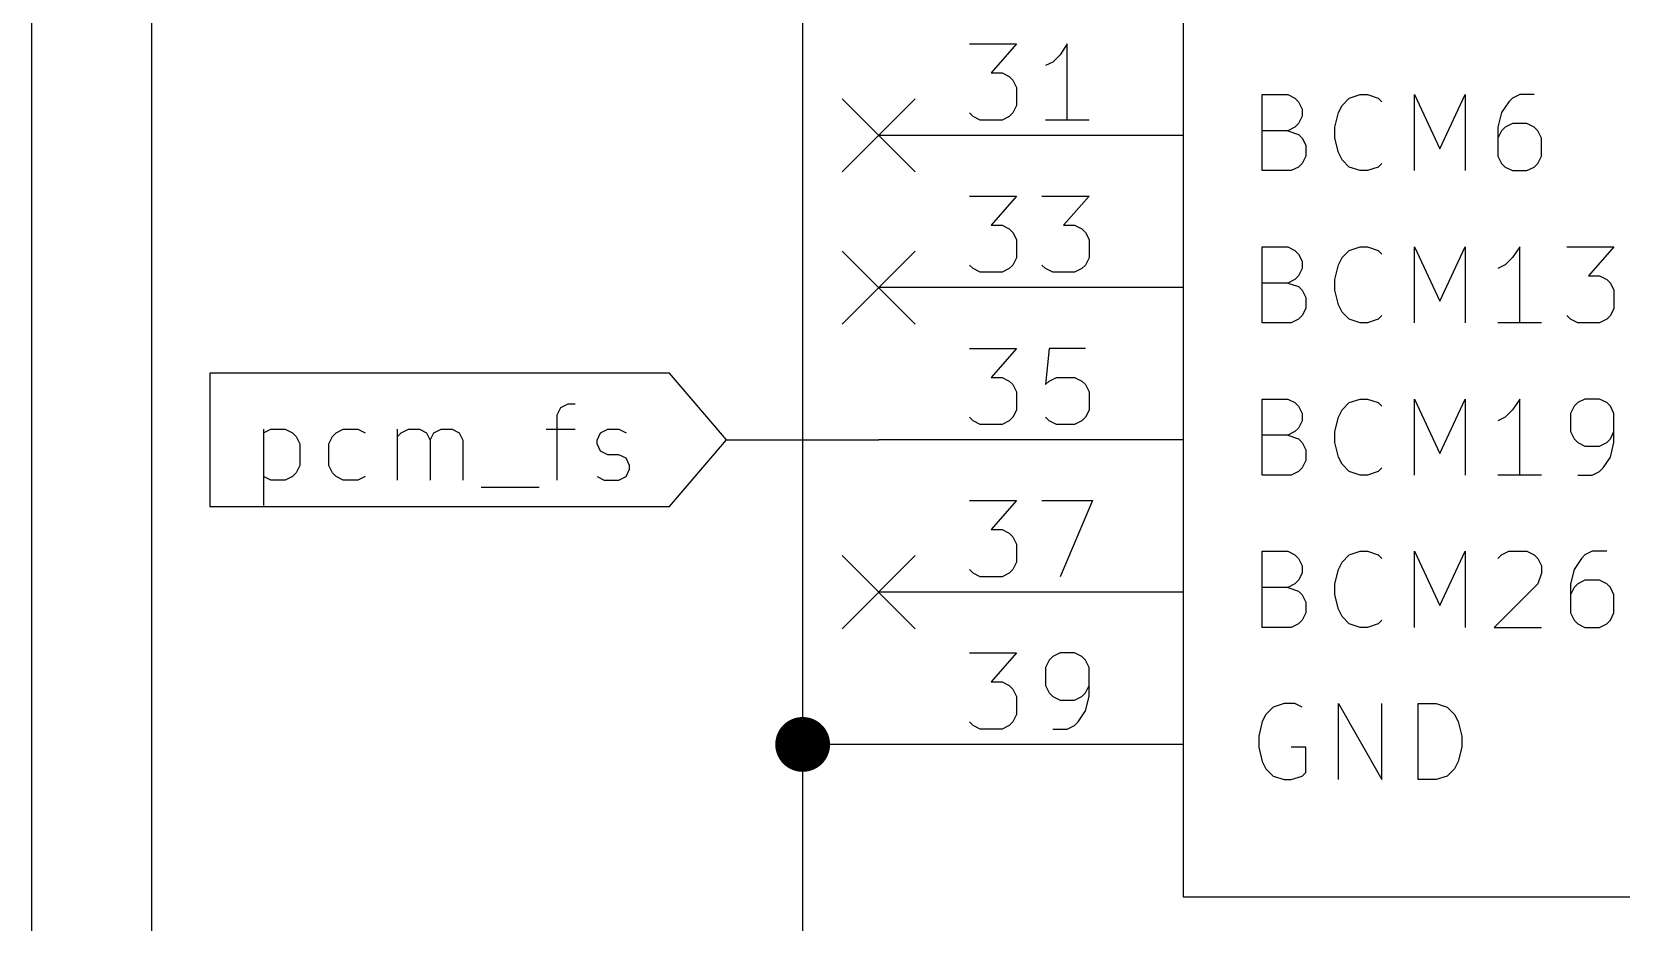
# Model space of a CAD drawing. Header units: millimetres. Extents: x 10 to 287, y -200 to -10.
# Drawn here: x 10 to 36.52, y -77.9 to -63.04 of the extents above; entities that cross this region are included whole.
import ezdxf

# ---------------------------------------------------------------- set-up
doc = ezdxf.new("R2010")
doc.units = ezdxf.units.MM
for name, color, linetype in [('BLUE', 174, 'CONTINUOUS'), ('GREENSIXTYFIVE', 129, 'CONTINUOUS'), ('LIGHTGREEN', 92, 'CONTINUOUS'), ('LIGHTRED', 12, 'CONTINUOUS'), ('RED', 14, 'CONTINUOUS')]:
    doc.layers.add(name, color=color, linetype=linetype)

msp = doc.modelspace()

# ---------------------------------------------------------------- linework, layer by layer
at = {"layer": 'BLUE', "linetype": 'CONTINUOUS'}
for p, q in [((23.5204, -64.1604), (24.7396, -65.3796)), ((24.7396, -64.1604), (23.5204, -65.3796)), ((23.5204, -66.7004), (24.7396, -67.9196)), ((24.7396, -66.7004), (23.5204, -67.9196)), ((23.5204, -71.7804), (24.7396, -72.9996)), ((24.7396, -71.7804), (23.5204, -72.9996))]:
    msp.add_line(p, q, dxfattribs=at)
at = {"layer": 'GREENSIXTYFIVE', "linetype": 'CONTINUOUS'}
for p, q in [((30.5283, -65.3575), (30.5283, -64.0875)), ((30.5283, -64.0875), (30.9517, -64.0875)), ((30.5283, -65.3575), (30.5283, -64.0875)), ((30.5283, -64.0875), (30.9517, -64.0875)), ((30.9517, -64.0875), (31.0726, -64.148)), ((30.9517, -64.0875), (31.0726, -64.148)), ((31.0726, -64.148), (31.1331, -64.2085)), ((31.0726, -64.148), (31.1331, -64.2085)), ((31.8588, -64.269), (31.9798, -64.148)), ((31.8588, -64.269), (31.9798, -64.148)), ((31.9798, -64.148), (32.1612, -64.0875)), ((31.9798, -64.148), (32.1612, -64.0875)), ((32.1612, -64.0875), (32.2821, -64.0875)), ((32.1612, -64.0875), (32.2821, -64.0875)), ((32.2821, -64.0875), (32.4636, -64.148)), ((32.2821, -64.0875), (32.4636, -64.148)), ((32.4636, -64.148), (32.524, -64.2085)), ((32.4636, -64.148), (32.524, -64.2085)), ((33.0683, -65.3575), (33.0683, -64.0875)), ((33.0683, -64.0875), (33.4917, -64.9947)), ((33.0683, -65.3575), (33.0683, -64.0875)), ((33.0683, -64.0875), (33.4917, -64.9947)), ((33.4917, -64.9947), (33.915, -64.0875)), ((33.4917, -64.9947), (33.915, -64.0875)), ((33.915, -64.0875), (33.915, -65.3575)), ((33.915, -64.0875), (33.915, -65.3575)), ((34.7012, -64.148), (34.6407, -64.2085)), ((34.7012, -64.148), (34.6407, -64.2085)), ((34.8221, -64.0875), (34.7012, -64.148)), ((34.8221, -64.0875), (34.7012, -64.148)), ((35.064, -64.0875), (34.8221, -64.0875)), ((35.064, -64.0875), (34.8221, -64.0875)), ((31.1331, -64.2085), (31.1936, -64.3294)), ((31.1331, -64.2085), (31.1936, -64.3294)), ((31.1936, -64.3294), (31.1936, -64.4504)), ((31.1936, -64.3294), (31.1936, -64.4504)), ((31.7379, -64.6318), (31.7983, -64.3899)), ((31.7379, -64.6318), (31.7983, -64.3899)), ((31.7983, -64.3899), (31.8588, -64.269)), ((31.7983, -64.3899), (31.8588, -64.269)), ((34.5197, -64.3899), (34.4593, -64.6318)), ((34.5197, -64.3899), (34.4593, -64.6318)), ((34.6407, -64.2085), (34.5197, -64.3899)), ((34.6407, -64.2085), (34.5197, -64.3899)), ((30.9517, -64.6923), (30.5283, -64.6923)), ((30.9517, -64.6923), (30.5283, -64.6923)), ((31.0726, -64.6318), (30.9517, -64.6923)), ((31.0726, -64.6318), (30.9517, -64.6923)), ((30.9517, -64.6923), (31.1331, -64.7528)), ((30.9517, -64.6923), (31.1331, -64.7528)), ((31.1331, -64.5713), (31.0726, -64.6318)), ((31.1331, -64.5713), (31.0726, -64.6318)), ((31.1936, -64.4504), (31.1331, -64.5713)), ((31.1936, -64.4504), (31.1331, -64.5713)), ((31.7379, -64.8132), (31.7379, -64.6318)), ((31.7379, -64.8132), (31.7379, -64.6318)), ((34.4593, -64.6318), (34.4593, -65.1156)), ((34.4593, -64.6318), (34.4593, -65.1156)), ((34.5197, -64.6923), (34.4593, -64.8132)), ((34.5197, -64.6923), (34.4593, -64.8132)), ((34.5802, -64.6318), (34.5197, -64.6923)), ((34.5802, -64.6318), (34.5197, -64.6923)), ((34.7012, -64.5713), (34.5802, -64.6318)), ((34.7012, -64.5713), (34.5802, -64.6318)), ((34.9431, -64.5713), (34.7012, -64.5713)), ((34.9431, -64.5713), (34.7012, -64.5713)), ((35.064, -64.6318), (34.9431, -64.5713)), ((35.064, -64.6318), (34.9431, -64.5713)), ((35.1245, -64.6923), (35.064, -64.6318)), ((35.1245, -64.6923), (35.064, -64.6318)), ((35.185, -64.8132), (35.1245, -64.6923)), ((35.185, -64.8132), (35.1245, -64.6923)), ((31.1331, -64.7528), (31.1936, -64.8132)), ((31.1331, -64.7528), (31.1936, -64.8132)), ((31.1936, -64.8132), (31.254, -64.9342)), ((31.1936, -64.8132), (31.254, -64.9342)), ((31.254, -64.9342), (31.254, -65.1156)), ((31.254, -64.9342), (31.254, -65.1156)), ((31.7983, -65.0551), (31.7379, -64.8132)), ((31.7983, -65.0551), (31.7379, -64.8132)), ((35.185, -65.1156), (35.185, -64.8132)), ((35.185, -65.1156), (35.185, -64.8132)), ((31.254, -65.1156), (31.1936, -65.2366)), ((31.254, -65.1156), (31.1936, -65.2366)), ((31.8588, -65.1761), (31.7983, -65.0551)), ((31.8588, -65.1761), (31.7983, -65.0551)), ((31.9798, -65.2971), (31.8588, -65.1761)), ((31.9798, -65.2971), (31.8588, -65.1761)), ((34.4593, -65.1156), (34.5197, -65.2366)), ((34.4593, -65.1156), (34.5197, -65.2366)), ((35.1245, -65.2366), (35.185, -65.1156)), ((35.1245, -65.2366), (35.185, -65.1156)), ((31.0121, -65.3575), (30.5283, -65.3575)), ((31.0121, -65.3575), (30.5283, -65.3575)), ((31.1331, -65.2971), (31.0121, -65.3575)), ((31.1331, -65.2971), (31.0121, -65.3575)), ((31.1936, -65.2366), (31.1331, -65.2971)), ((31.1936, -65.2366), (31.1331, -65.2971)), ((32.1612, -65.3575), (31.9798, -65.2971)), ((32.1612, -65.3575), (31.9798, -65.2971)), ((32.2821, -65.3575), (32.1612, -65.3575)), ((32.2821, -65.3575), (32.1612, -65.3575)), ((32.4636, -65.2971), (32.2821, -65.3575)), ((32.4636, -65.2971), (32.2821, -65.3575)), ((32.524, -65.2366), (32.4636, -65.2971)), ((32.524, -65.2366), (32.4636, -65.2971)), ((34.5197, -65.2366), (34.5802, -65.2971)), ((34.5197, -65.2366), (34.5802, -65.2971)), ((34.5802, -65.2971), (34.7012, -65.3575)), ((34.5802, -65.2971), (34.7012, -65.3575)), ((34.7012, -65.3575), (34.9431, -65.3575)), ((34.7012, -65.3575), (34.9431, -65.3575)), ((34.9431, -65.3575), (35.064, -65.2971)), ((34.9431, -65.3575), (35.064, -65.2971)), ((35.064, -65.2971), (35.1245, -65.2366)), ((35.064, -65.2971), (35.1245, -65.2366)), ((30.5283, -67.8975), (30.5283, -66.6275)), ((30.5283, -66.6275), (30.9517, -66.6275)), ((30.5283, -67.8975), (30.5283, -66.6275)), ((30.5283, -66.6275), (30.9517, -66.6275)), ((30.9517, -66.6275), (31.0726, -66.688)), ((30.9517, -66.6275), (31.0726, -66.688)), ((31.0726, -66.688), (31.1331, -66.7485)), ((31.0726, -66.688), (31.1331, -66.7485)), ((31.1331, -66.7485), (31.1936, -66.8694)), ((31.1331, -66.7485), (31.1936, -66.8694)), ((31.7983, -66.9299), (31.8588, -66.809)), ((31.7983, -66.9299), (31.8588, -66.809)), ((31.8588, -66.809), (31.9798, -66.688)), ((31.8588, -66.809), (31.9798, -66.688)), ((31.9798, -66.688), (32.1612, -66.6275)), ((31.9798, -66.688), (32.1612, -66.6275)), ((32.1612, -66.6275), (32.2821, -66.6275)), ((32.1612, -66.6275), (32.2821, -66.6275)), ((32.2821, -66.6275), (32.4636, -66.688)), ((32.2821, -66.6275), (32.4636, -66.688)), ((32.4636, -66.688), (32.524, -66.7485)), ((32.4636, -66.688), (32.524, -66.7485)), ((33.0683, -67.8975), (33.0683, -66.6275)), ((33.0683, -66.6275), (33.4917, -67.5347)), ((33.0683, -67.8975), (33.0683, -66.6275)), ((33.0683, -66.6275), (33.4917, -67.5347)), ((33.4917, -67.5347), (33.915, -66.6275)), ((33.4917, -67.5347), (33.915, -66.6275)), ((33.915, -66.6275), (33.915, -67.8975)), ((33.915, -66.6275), (33.915, -67.8975)), ((34.7012, -66.809), (34.5802, -66.9299)), ((34.7012, -66.809), (34.5802, -66.9299)), ((34.8221, -66.6275), (34.7012, -66.809)), ((34.8221, -66.6275), (34.7012, -66.809)), ((34.8221, -67.8975), (34.8221, -66.6275)), ((34.8221, -67.8975), (34.8221, -66.6275)), ((35.6083, -66.6275), (36.3945, -66.6275)), ((35.6083, -66.6275), (36.3945, -66.6275)), ((36.3945, -66.6275), (35.9711, -67.1113)), ((36.3945, -66.6275), (35.9711, -67.1113)), ((31.1936, -66.9904), (31.1331, -67.1113)), ((31.1936, -66.9904), (31.1331, -67.1113)), ((31.1936, -66.8694), (31.1936, -66.9904)), ((31.1936, -66.8694), (31.1936, -66.9904)), ((31.7379, -67.1718), (31.7983, -66.9299)), ((31.7379, -67.1718), (31.7983, -66.9299)), ((34.5802, -66.9299), (34.4593, -66.9904)), ((34.5802, -66.9299), (34.4593, -66.9904)), ((30.9517, -67.2323), (30.5283, -67.2323)), ((30.9517, -67.2323), (30.5283, -67.2323)), ((31.0726, -67.1718), (30.9517, -67.2323)), ((31.0726, -67.1718), (30.9517, -67.2323)), ((30.9517, -67.2323), (31.1331, -67.2928)), ((30.9517, -67.2323), (31.1331, -67.2928)), ((31.1331, -67.1113), (31.0726, -67.1718)), ((31.1331, -67.1113), (31.0726, -67.1718)), ((31.1331, -67.2928), (31.1936, -67.3532)), ((31.1331, -67.2928), (31.1936, -67.3532)), ((31.7379, -67.3532), (31.7379, -67.1718)), ((31.7379, -67.3532), (31.7379, -67.1718)), ((35.9711, -67.1113), (36.1526, -67.1113)), ((35.9711, -67.1113), (36.1526, -67.1113)), ((36.1526, -67.1113), (36.2735, -67.1718)), ((36.1526, -67.1113), (36.2735, -67.1718)), ((36.2735, -67.1718), (36.334, -67.2323)), ((36.2735, -67.1718), (36.334, -67.2323)), ((36.334, -67.2323), (36.3945, -67.3532)), ((36.334, -67.2323), (36.3945, -67.3532)), ((31.1936, -67.3532), (31.254, -67.4742)), ((31.1936, -67.3532), (31.254, -67.4742)), ((31.254, -67.4742), (31.254, -67.6556)), ((31.254, -67.4742), (31.254, -67.6556)), ((31.7983, -67.5951), (31.7379, -67.3532)), ((31.7983, -67.5951), (31.7379, -67.3532)), ((31.8588, -67.7161), (31.7983, -67.5951)), ((31.8588, -67.7161), (31.7983, -67.5951)), ((36.3945, -67.3532), (36.3945, -67.6556)), ((36.3945, -67.3532), (36.3945, -67.6556)), ((31.1331, -67.8371), (31.0121, -67.8975)), ((31.1331, -67.8371), (31.0121, -67.8975)), ((31.1936, -67.7766), (31.1331, -67.8371)), ((31.1936, -67.7766), (31.1331, -67.8371)), ((31.254, -67.6556), (31.1936, -67.7766)), ((31.254, -67.6556), (31.1936, -67.7766)), ((31.9798, -67.8371), (31.8588, -67.7161)), ((31.9798, -67.8371), (31.8588, -67.7161)), ((32.1612, -67.8975), (31.9798, -67.8371)), ((32.1612, -67.8975), (31.9798, -67.8371)), ((32.4636, -67.8371), (32.2821, -67.8975)), ((32.4636, -67.8371), (32.2821, -67.8975)), ((32.524, -67.7766), (32.4636, -67.8371)), ((32.524, -67.7766), (32.4636, -67.8371)), ((35.6688, -67.8371), (35.6083, -67.7766)), ((35.6688, -67.8371), (35.6083, -67.7766)), ((35.7897, -67.8975), (35.6688, -67.8371)), ((35.7897, -67.8975), (35.6688, -67.8371)), ((36.2735, -67.8371), (36.1526, -67.8975)), ((36.2735, -67.8371), (36.1526, -67.8975)), ((36.334, -67.7766), (36.2735, -67.8371)), ((36.334, -67.7766), (36.2735, -67.8371)), ((36.3945, -67.6556), (36.334, -67.7766)), ((36.3945, -67.6556), (36.334, -67.7766)), ((31.0121, -67.8975), (30.5283, -67.8975)), ((31.0121, -67.8975), (30.5283, -67.8975)), ((32.2821, -67.8975), (32.1612, -67.8975)), ((32.2821, -67.8975), (32.1612, -67.8975)), ((35.185, -67.8975), (34.4593, -67.8975)), ((35.185, -67.8975), (34.4593, -67.8975)), ((36.1526, -67.8975), (35.7897, -67.8975)), ((36.1526, -67.8975), (35.7897, -67.8975)), ((30.5283, -70.4375), (30.5283, -69.1675)), ((30.5283, -69.1675), (30.9517, -69.1675)), ((30.5283, -70.4375), (30.5283, -69.1675)), ((30.5283, -69.1675), (30.9517, -69.1675)), ((30.9517, -69.1675), (31.0726, -69.228)), ((30.9517, -69.1675), (31.0726, -69.228)), ((31.9798, -69.228), (32.1612, -69.1675)), ((31.9798, -69.228), (32.1612, -69.1675)), ((32.1612, -69.1675), (32.2821, -69.1675)), ((32.1612, -69.1675), (32.2821, -69.1675)), ((32.2821, -69.1675), (32.4636, -69.228)), ((32.2821, -69.1675), (32.4636, -69.228)), ((33.0683, -70.4375), (33.0683, -69.1675)), ((33.0683, -69.1675), (33.4917, -70.0747)), ((33.0683, -70.4375), (33.0683, -69.1675)), ((33.0683, -69.1675), (33.4917, -70.0747)), ((33.4917, -70.0747), (33.915, -69.1675)), ((33.4917, -70.0747), (33.915, -69.1675)), ((33.915, -69.1675), (33.915, -70.4375)), ((33.915, -69.1675), (33.915, -70.4375)), ((34.8221, -69.1675), (34.7012, -69.349)), ((34.8221, -69.1675), (34.7012, -69.349)), ((34.8221, -70.4375), (34.8221, -69.1675)), ((34.8221, -70.4375), (34.8221, -69.1675)), ((35.9107, -69.1675), (35.7897, -69.228)), ((35.9107, -69.1675), (35.7897, -69.228)), ((36.1526, -69.1675), (35.9107, -69.1675)), ((36.1526, -69.1675), (35.9107, -69.1675)), ((36.2735, -69.228), (36.1526, -69.1675)), ((36.2735, -69.228), (36.1526, -69.1675)), ((31.0726, -69.228), (31.1331, -69.2885)), ((31.0726, -69.228), (31.1331, -69.2885)), ((31.1331, -69.2885), (31.1936, -69.4094)), ((31.1331, -69.2885), (31.1936, -69.4094)), ((31.1936, -69.4094), (31.1936, -69.5304)), ((31.1936, -69.4094), (31.1936, -69.5304)), ((31.7379, -69.7118), (31.7983, -69.4699)), ((31.7379, -69.7118), (31.7983, -69.4699)), ((31.7983, -69.4699), (31.8588, -69.349)), ((31.7983, -69.4699), (31.8588, -69.349)), ((31.8588, -69.349), (31.9798, -69.228)), ((31.8588, -69.349), (31.9798, -69.228)), ((32.4636, -69.228), (32.524, -69.2885)), ((32.4636, -69.228), (32.524, -69.2885)), ((34.5802, -69.4699), (34.4593, -69.5304)), ((34.5802, -69.4699), (34.4593, -69.5304)), ((34.7012, -69.349), (34.5802, -69.4699)), ((34.7012, -69.349), (34.5802, -69.4699)), ((35.7292, -69.2885), (35.6688, -69.4094)), ((35.7292, -69.2885), (35.6688, -69.4094)), ((35.6688, -69.4094), (35.6688, -69.7118)), ((35.6688, -69.4094), (35.6688, -69.7118)), ((35.7897, -69.228), (35.7292, -69.2885)), ((35.7897, -69.228), (35.7292, -69.2885)), ((36.334, -69.2885), (36.2735, -69.228)), ((36.334, -69.2885), (36.2735, -69.228)), ((36.3945, -69.4094), (36.334, -69.2885)), ((36.3945, -69.4094), (36.334, -69.2885)), ((36.3945, -69.8932), (36.3945, -69.4094)), ((36.3945, -69.8932), (36.3945, -69.4094)), ((31.0726, -69.7118), (30.9517, -69.7723)), ((31.0726, -69.7118), (30.9517, -69.7723)), ((31.1331, -69.6513), (31.0726, -69.7118)), ((31.1331, -69.6513), (31.0726, -69.7118)), ((31.1936, -69.5304), (31.1331, -69.6513)), ((31.1936, -69.5304), (31.1331, -69.6513)), ((31.7379, -69.8932), (31.7379, -69.7118)), ((31.7379, -69.8932), (31.7379, -69.7118)), ((35.6688, -69.7118), (35.7292, -69.8328)), ((35.6688, -69.7118), (35.7292, -69.8328)), ((36.334, -69.8328), (36.3945, -69.7118)), ((36.334, -69.8328), (36.3945, -69.7118)), ((30.9517, -69.7723), (30.5283, -69.7723)), ((30.9517, -69.7723), (30.5283, -69.7723)), ((30.9517, -69.7723), (31.1331, -69.8328)), ((30.9517, -69.7723), (31.1331, -69.8328)), ((31.1331, -69.8328), (31.1936, -69.8932)), ((31.1331, -69.8328), (31.1936, -69.8932)), ((31.1936, -69.8932), (31.254, -70.0142)), ((31.1936, -69.8932), (31.254, -70.0142)), ((31.7983, -70.1351), (31.7379, -69.8932)), ((31.7983, -70.1351), (31.7379, -69.8932)), ((35.7292, -69.8328), (35.7897, -69.8932)), ((35.7292, -69.8328), (35.7897, -69.8932)), ((35.7897, -69.8932), (35.9107, -69.9537)), ((35.7897, -69.8932), (35.9107, -69.9537)), ((35.9107, -69.9537), (36.1526, -69.9537)), ((35.9107, -69.9537), (36.1526, -69.9537)), ((36.1526, -69.9537), (36.2735, -69.8932)), ((36.1526, -69.9537), (36.2735, -69.8932)), ((36.2735, -69.8932), (36.334, -69.8328)), ((36.2735, -69.8932), (36.334, -69.8328)), ((36.334, -70.1351), (36.3945, -69.8932)), ((36.334, -70.1351), (36.3945, -69.8932)), ((31.254, -70.1956), (31.1936, -70.3166)), ((31.254, -70.1956), (31.1936, -70.3166)), ((31.254, -70.0142), (31.254, -70.1956)), ((31.254, -70.0142), (31.254, -70.1956)), ((31.8588, -70.2561), (31.7983, -70.1351)), ((31.8588, -70.2561), (31.7983, -70.1351)), ((31.9798, -70.3771), (31.8588, -70.2561)), ((31.9798, -70.3771), (31.8588, -70.2561)), ((36.213, -70.3166), (36.334, -70.1351)), ((36.213, -70.3166), (36.334, -70.1351)), ((31.0121, -70.4375), (30.5283, -70.4375)), ((31.0121, -70.4375), (30.5283, -70.4375)), ((31.1331, -70.3771), (31.0121, -70.4375)), ((31.1331, -70.3771), (31.0121, -70.4375)), ((31.1936, -70.3166), (31.1331, -70.3771)), ((31.1936, -70.3166), (31.1331, -70.3771)), ((32.1612, -70.4375), (31.9798, -70.3771)), ((32.1612, -70.4375), (31.9798, -70.3771)), ((32.2821, -70.4375), (32.1612, -70.4375)), ((32.2821, -70.4375), (32.1612, -70.4375)), ((32.4636, -70.3771), (32.2821, -70.4375)), ((32.4636, -70.3771), (32.2821, -70.4375)), ((32.524, -70.3166), (32.4636, -70.3771)), ((32.524, -70.3166), (32.4636, -70.3771)), ((35.185, -70.4375), (34.4593, -70.4375)), ((35.185, -70.4375), (34.4593, -70.4375)), ((35.7897, -70.4375), (36.0316, -70.4375)), ((35.7897, -70.4375), (36.0316, -70.4375)), ((36.0316, -70.4375), (36.1526, -70.3771)), ((36.0316, -70.4375), (36.1526, -70.3771)), ((36.1526, -70.3771), (36.213, -70.3166)), ((36.1526, -70.3771), (36.213, -70.3166)), ((30.5283, -72.9775), (30.5283, -71.7075)), ((30.5283, -71.7075), (30.9517, -71.7075)), ((30.5283, -72.9775), (30.5283, -71.7075)), ((30.5283, -71.7075), (30.9517, -71.7075)), ((30.9517, -71.7075), (31.0726, -71.768)), ((30.9517, -71.7075), (31.0726, -71.768)), ((31.0726, -71.768), (31.1331, -71.8285)), ((31.0726, -71.768), (31.1331, -71.8285)), ((31.1331, -71.8285), (31.1936, -71.9494)), ((31.1331, -71.8285), (31.1936, -71.9494)), ((31.8588, -71.889), (31.9798, -71.768)), ((31.8588, -71.889), (31.9798, -71.768)), ((31.9798, -71.768), (32.1612, -71.7075)), ((31.9798, -71.768), (32.1612, -71.7075)), ((32.1612, -71.7075), (32.2821, -71.7075)), ((32.1612, -71.7075), (32.2821, -71.7075)), ((32.2821, -71.7075), (32.4636, -71.768)), ((32.2821, -71.7075), (32.4636, -71.768)), ((32.4636, -71.768), (32.524, -71.8285)), ((32.4636, -71.768), (32.524, -71.8285)), ((33.0683, -72.9775), (33.0683, -71.7075)), ((33.0683, -71.7075), (33.4917, -72.6147)), ((33.0683, -72.9775), (33.0683, -71.7075)), ((33.0683, -71.7075), (33.4917, -72.6147)), ((33.4917, -72.6147), (33.915, -71.7075)), ((33.4917, -72.6147), (33.915, -71.7075)), ((33.915, -71.7075), (33.915, -72.9775)), ((33.915, -71.7075), (33.915, -72.9775)), ((34.4593, -71.8285), (34.5197, -71.768)), ((34.4593, -71.8285), (34.5197, -71.768)), ((34.5197, -71.768), (34.6407, -71.7075)), ((34.5197, -71.768), (34.6407, -71.7075)), ((34.6407, -71.7075), (34.9431, -71.7075)), ((34.6407, -71.7075), (34.9431, -71.7075)), ((34.9431, -71.7075), (35.064, -71.768)), ((34.9431, -71.7075), (35.064, -71.768)), ((35.064, -71.768), (35.1245, -71.8285)), ((35.064, -71.768), (35.1245, -71.8285)), ((35.1245, -71.8285), (35.185, -71.9494)), ((35.1245, -71.8285), (35.185, -71.9494)), ((35.8502, -71.8285), (35.7292, -72.0099)), ((35.8502, -71.8285), (35.7292, -72.0099)), ((35.9107, -71.768), (35.8502, -71.8285)), ((35.9107, -71.768), (35.8502, -71.8285)), ((36.0316, -71.7075), (35.9107, -71.768)), ((36.0316, -71.7075), (35.9107, -71.768)), ((36.2735, -71.7075), (36.0316, -71.7075)), ((36.2735, -71.7075), (36.0316, -71.7075)), ((31.1936, -72.0704), (31.1331, -72.1913)), ((31.1936, -72.0704), (31.1331, -72.1913)), ((31.1936, -71.9494), (31.1936, -72.0704)), ((31.1936, -71.9494), (31.1936, -72.0704)), ((31.7379, -72.2518), (31.7983, -72.0099)), ((31.7379, -72.2518), (31.7983, -72.0099)), ((31.7983, -72.0099), (31.8588, -71.889)), ((31.7983, -72.0099), (31.8588, -71.889)), ((35.185, -72.0704), (35.1245, -72.2518)), ((35.185, -72.0704), (35.1245, -72.2518)), ((35.185, -71.9494), (35.185, -72.0704)), ((35.185, -71.9494), (35.185, -72.0704)), ((35.7292, -72.0099), (35.6688, -72.2518)), ((35.7292, -72.0099), (35.6688, -72.2518)), ((30.9517, -72.3123), (30.5283, -72.3123)), ((30.9517, -72.3123), (30.5283, -72.3123)), ((31.0726, -72.2518), (30.9517, -72.3123)), ((31.0726, -72.2518), (30.9517, -72.3123)), ((30.9517, -72.3123), (31.1331, -72.3728)), ((30.9517, -72.3123), (31.1331, -72.3728)), ((31.1331, -72.1913), (31.0726, -72.2518)), ((31.1331, -72.1913), (31.0726, -72.2518)), ((31.1331, -72.3728), (31.1936, -72.4332)), ((31.1331, -72.3728), (31.1936, -72.4332)), ((31.7379, -72.4332), (31.7379, -72.2518)), ((31.7379, -72.4332), (31.7379, -72.2518)), ((35.1245, -72.2518), (34.3988, -72.9775)), ((35.1245, -72.2518), (34.3988, -72.9775)), ((35.6688, -72.2518), (35.6688, -72.7356)), ((35.6688, -72.2518), (35.6688, -72.7356)), ((35.7292, -72.3123), (35.6688, -72.4332)), ((35.7292, -72.3123), (35.6688, -72.4332)), ((35.7897, -72.2518), (35.7292, -72.3123)), ((35.7897, -72.2518), (35.7292, -72.3123)), ((35.9107, -72.1913), (35.7897, -72.2518)), ((35.9107, -72.1913), (35.7897, -72.2518)), ((36.1526, -72.1913), (35.9107, -72.1913)), ((36.1526, -72.1913), (35.9107, -72.1913)), ((36.2735, -72.2518), (36.1526, -72.1913)), ((36.2735, -72.2518), (36.1526, -72.1913)), ((36.334, -72.3123), (36.2735, -72.2518)), ((36.334, -72.3123), (36.2735, -72.2518)), ((36.3945, -72.4332), (36.334, -72.3123)), ((36.3945, -72.4332), (36.334, -72.3123)), ((31.1936, -72.4332), (31.254, -72.5542)), ((31.1936, -72.4332), (31.254, -72.5542)), ((31.254, -72.5542), (31.254, -72.7356)), ((31.254, -72.5542), (31.254, -72.7356)), ((31.7983, -72.6751), (31.7379, -72.4332)), ((31.7983, -72.6751), (31.7379, -72.4332)), ((36.3945, -72.7356), (36.3945, -72.4332)), ((36.3945, -72.7356), (36.3945, -72.4332)), ((31.1331, -72.9171), (31.0121, -72.9775)), ((31.1331, -72.9171), (31.0121, -72.9775)), ((31.1936, -72.8566), (31.1331, -72.9171)), ((31.1936, -72.8566), (31.1331, -72.9171)), ((31.254, -72.7356), (31.1936, -72.8566)), ((31.254, -72.7356), (31.1936, -72.8566)), ((31.8588, -72.7961), (31.7983, -72.6751)), ((31.8588, -72.7961), (31.7983, -72.6751)), ((31.9798, -72.9171), (31.8588, -72.7961)), ((31.9798, -72.9171), (31.8588, -72.7961)), ((32.1612, -72.9775), (31.9798, -72.9171)), ((32.1612, -72.9775), (31.9798, -72.9171)), ((32.4636, -72.9171), (32.2821, -72.9775)), ((32.4636, -72.9171), (32.2821, -72.9775)), ((32.524, -72.8566), (32.4636, -72.9171)), ((32.524, -72.8566), (32.4636, -72.9171)), ((35.6688, -72.7356), (35.7292, -72.8566)), ((35.6688, -72.7356), (35.7292, -72.8566)), ((35.7292, -72.8566), (35.7897, -72.9171)), ((35.7292, -72.8566), (35.7897, -72.9171)), ((35.7897, -72.9171), (35.9107, -72.9775)), ((35.7897, -72.9171), (35.9107, -72.9775)), ((36.1526, -72.9775), (36.2735, -72.9171)), ((36.1526, -72.9775), (36.2735, -72.9171)), ((36.2735, -72.9171), (36.334, -72.8566)), ((36.2735, -72.9171), (36.334, -72.8566)), ((36.334, -72.8566), (36.3945, -72.7356)), ((36.334, -72.8566), (36.3945, -72.7356)), ((31.0121, -72.9775), (30.5283, -72.9775)), ((31.0121, -72.9775), (30.5283, -72.9775)), ((32.2821, -72.9775), (32.1612, -72.9775)), ((32.2821, -72.9775), (32.1612, -72.9775)), ((34.3988, -72.9775), (35.185, -72.9775)), ((34.3988, -72.9775), (35.185, -72.9775)), ((35.9107, -72.9775), (36.1526, -72.9775)), ((35.9107, -72.9775), (36.1526, -72.9775)), ((30.5888, -74.429), (30.5283, -74.5499)), ((30.5888, -74.429), (30.5283, -74.5499)), ((30.7098, -74.308), (30.5888, -74.429)), ((30.7098, -74.308), (30.5888, -74.429)), ((30.8912, -74.2475), (30.7098, -74.308)), ((30.8912, -74.2475), (30.7098, -74.308)), ((31.0726, -74.2475), (30.8912, -74.2475)), ((31.0726, -74.2475), (30.8912, -74.2475)), ((31.1936, -74.308), (31.0726, -74.2475)), ((31.1936, -74.308), (31.0726, -74.2475)), ((31.7983, -75.5175), (31.7983, -74.2475)), ((31.7983, -74.2475), (32.524, -75.5175)), ((31.7983, -75.5175), (31.7983, -74.2475)), ((31.7983, -74.2475), (32.524, -75.5175)), ((32.524, -75.5175), (32.524, -74.2475)), ((32.524, -75.5175), (32.524, -74.2475)), ((33.1288, -75.5175), (33.1288, -74.2475)), ((33.1288, -74.2475), (33.4312, -74.2475)), ((33.1288, -75.5175), (33.1288, -74.2475)), ((33.1288, -74.2475), (33.4312, -74.2475)), ((33.4312, -74.2475), (33.6126, -74.308)), ((33.4312, -74.2475), (33.6126, -74.308)), ((33.6126, -74.308), (33.7336, -74.429)), ((33.6126, -74.308), (33.7336, -74.429)), ((33.7336, -74.429), (33.7941, -74.5499)), ((33.7336, -74.429), (33.7941, -74.5499)), ((30.5283, -74.5499), (30.4679, -74.7918)), ((30.5283, -74.5499), (30.4679, -74.7918)), ((33.7941, -74.5499), (33.8545, -74.7918)), ((33.7941, -74.5499), (33.8545, -74.7918)), ((30.4679, -74.7918), (30.4679, -74.9732)), ((30.4679, -74.7918), (30.4679, -74.9732)), ((30.4679, -74.9732), (30.5283, -75.2151)), ((30.4679, -74.9732), (30.5283, -75.2151)), ((31.254, -74.9732), (31.0121, -74.9732)), ((31.254, -74.9732), (31.0121, -74.9732)), ((31.254, -75.3966), (31.254, -74.9732)), ((31.254, -75.3966), (31.254, -74.9732)), ((33.8545, -74.9732), (33.7941, -75.2151)), ((33.8545, -74.9732), (33.7941, -75.2151)), ((33.8545, -74.7918), (33.8545, -74.9732)), ((33.8545, -74.7918), (33.8545, -74.9732)), ((30.5283, -75.2151), (30.5888, -75.3361)), ((30.5283, -75.2151), (30.5888, -75.3361)), ((33.7941, -75.2151), (33.7336, -75.3361)), ((33.7941, -75.2151), (33.7336, -75.3361)), ((30.5888, -75.3361), (30.7098, -75.4571)), ((30.5888, -75.3361), (30.7098, -75.4571)), ((30.7098, -75.4571), (30.8912, -75.5175)), ((30.7098, -75.4571), (30.8912, -75.5175)), ((30.8912, -75.5175), (31.0121, -75.5175)), ((30.8912, -75.5175), (31.0121, -75.5175)), ((31.0121, -75.5175), (31.1936, -75.4571)), ((31.0121, -75.5175), (31.1936, -75.4571)), ((31.1936, -75.4571), (31.254, -75.3966)), ((31.1936, -75.4571), (31.254, -75.3966)), ((33.4312, -75.5175), (33.1288, -75.5175)), ((33.4312, -75.5175), (33.1288, -75.5175)), ((33.6126, -75.4571), (33.4312, -75.5175)), ((33.6126, -75.4571), (33.4312, -75.5175)), ((33.7336, -75.3361), (33.6126, -75.4571)), ((33.7336, -75.3361), (33.6126, -75.4571))]:
    msp.add_line(p, q, dxfattribs=at)
at = {"layer": 'LIGHTGREEN', "linetype": 'CONTINUOUS'}
for p, q in [((22.86, -57.15), (22.86, -74.93)), ((21.59, -69.85), (24.13, -69.85)), ((24.13, -74.93), (22.86, -74.93)), ((22.86, -74.93), (22.86, -81.28))]:
    msp.add_line(p, q, dxfattribs=at)
at = {"layer": 'LIGHTGREEN', "const_width": 0.4572}
msp.add_lwpolyline([(22.6314, -74.93, 1), (23.0886, -74.93, 1)], format="xyb", close=True, dxfattribs=at)
at = {"layer": 'LIGHTRED', "linetype": 'CONTINUOUS'}
for p, q in [((25.6419, -63.2429), (26.4281, -63.2429)), ((25.6419, -63.2429), (26.4281, -63.2429)), ((26.4281, -63.2429), (26.0047, -63.7267)), ((26.4281, -63.2429), (26.0047, -63.7267)), ((27.2747, -63.2429), (27.1538, -63.4244)), ((27.2747, -63.2429), (27.1538, -63.4244)), ((27.2747, -64.5129), (27.2747, -63.2429)), ((27.2747, -64.5129), (27.2747, -63.2429)), ((27.0328, -63.5453), (26.9119, -63.6058)), ((27.0328, -63.5453), (26.9119, -63.6058)), ((27.1538, -63.4244), (27.0328, -63.5453)), ((27.1538, -63.4244), (27.0328, -63.5453)), ((26.0047, -63.7267), (26.1862, -63.7267)), ((26.0047, -63.7267), (26.1862, -63.7267)), ((26.1862, -63.7267), (26.3071, -63.7872)), ((26.1862, -63.7267), (26.3071, -63.7872)), ((26.3071, -63.7872), (26.3676, -63.8477)), ((26.3071, -63.7872), (26.3676, -63.8477)), ((26.3676, -63.8477), (26.4281, -63.9686)), ((26.3676, -63.8477), (26.4281, -63.9686)), ((26.4281, -63.9686), (26.4281, -64.271)), ((26.4281, -63.9686), (26.4281, -64.271)), ((25.7024, -64.4525), (25.6419, -64.392)), ((25.7024, -64.4525), (25.6419, -64.392)), ((26.3676, -64.392), (26.3071, -64.4525)), ((26.3676, -64.392), (26.3071, -64.4525)), ((26.4281, -64.271), (26.3676, -64.392)), ((26.4281, -64.271), (26.3676, -64.392)), ((25.8233, -64.5129), (25.7024, -64.4525)), ((25.8233, -64.5129), (25.7024, -64.4525)), ((26.1862, -64.5129), (25.8233, -64.5129)), ((26.1862, -64.5129), (25.8233, -64.5129)), ((26.3071, -64.4525), (26.1862, -64.5129)), ((26.3071, -64.4525), (26.1862, -64.5129)), ((27.6376, -64.5129), (26.9119, -64.5129)), ((27.6376, -64.5129), (26.9119, -64.5129)), ((25.6419, -65.7829), (26.4281, -65.7829)), ((25.6419, -65.7829), (26.4281, -65.7829)), ((26.4281, -65.7829), (26.0047, -66.2667)), ((26.4281, -65.7829), (26.0047, -66.2667)), ((26.8514, -65.7829), (27.6376, -65.7829)), ((26.8514, -65.7829), (27.6376, -65.7829)), ((27.6376, -65.7829), (27.2142, -66.2667)), ((27.6376, -65.7829), (27.2142, -66.2667)), ((26.0047, -66.2667), (26.1862, -66.2667)), ((26.0047, -66.2667), (26.1862, -66.2667)), ((26.1862, -66.2667), (26.3071, -66.3272)), ((26.1862, -66.2667), (26.3071, -66.3272)), ((27.2142, -66.2667), (27.3957, -66.2667)), ((27.2142, -66.2667), (27.3957, -66.2667)), ((27.3957, -66.2667), (27.5166, -66.3272)), ((27.3957, -66.2667), (27.5166, -66.3272)), ((26.3071, -66.3272), (26.3676, -66.3877)), ((26.3071, -66.3272), (26.3676, -66.3877)), ((26.3676, -66.3877), (26.4281, -66.5086)), ((26.3676, -66.3877), (26.4281, -66.5086)), ((26.4281, -66.5086), (26.4281, -66.811)), ((26.4281, -66.5086), (26.4281, -66.811)), ((27.5166, -66.3272), (27.5771, -66.3877)), ((27.5166, -66.3272), (27.5771, -66.3877)), ((27.5771, -66.3877), (27.6376, -66.5086)), ((27.5771, -66.3877), (27.6376, -66.5086)), ((27.6376, -66.5086), (27.6376, -66.811)), ((27.6376, -66.5086), (27.6376, -66.811)), ((26.4281, -66.811), (26.3676, -66.932)), ((26.4281, -66.811), (26.3676, -66.932)), ((27.6376, -66.811), (27.5771, -66.932)), ((27.6376, -66.811), (27.5771, -66.932)), ((25.7024, -66.9925), (25.6419, -66.932)), ((25.7024, -66.9925), (25.6419, -66.932)), ((25.8233, -67.0529), (25.7024, -66.9925)), ((25.8233, -67.0529), (25.7024, -66.9925)), ((26.1862, -67.0529), (25.8233, -67.0529)), ((26.1862, -67.0529), (25.8233, -67.0529)), ((26.3071, -66.9925), (26.1862, -67.0529)), ((26.3071, -66.9925), (26.1862, -67.0529)), ((26.3676, -66.932), (26.3071, -66.9925)), ((26.3676, -66.932), (26.3071, -66.9925)), ((26.9119, -66.9925), (26.8514, -66.932)), ((26.9119, -66.9925), (26.8514, -66.932)), ((27.0328, -67.0529), (26.9119, -66.9925)), ((27.0328, -67.0529), (26.9119, -66.9925)), ((27.3957, -67.0529), (27.0328, -67.0529)), ((27.3957, -67.0529), (27.0328, -67.0529)), ((27.5166, -66.9925), (27.3957, -67.0529)), ((27.5166, -66.9925), (27.3957, -67.0529)), ((27.5771, -66.932), (27.5166, -66.9925)), ((27.5771, -66.932), (27.5166, -66.9925)), ((25.6419, -68.3229), (26.4281, -68.3229)), ((25.6419, -68.3229), (26.4281, -68.3229)), ((26.4281, -68.3229), (26.0047, -68.8067)), ((26.4281, -68.3229), (26.0047, -68.8067)), ((26.9723, -68.3229), (26.9119, -68.9277)), ((26.9723, -68.3229), (26.9119, -68.9277)), ((27.5771, -68.3229), (26.9723, -68.3229)), ((27.5771, -68.3229), (26.9723, -68.3229)), ((26.0047, -68.8067), (26.1862, -68.8067)), ((26.0047, -68.8067), (26.1862, -68.8067)), ((26.1862, -68.8067), (26.3071, -68.8672)), ((26.1862, -68.8067), (26.3071, -68.8672)), ((26.3071, -68.8672), (26.3676, -68.9277)), ((26.3071, -68.8672), (26.3676, -68.9277)), ((26.3676, -68.9277), (26.4281, -69.0486)), ((26.3676, -68.9277), (26.4281, -69.0486)), ((26.9119, -68.9277), (26.9723, -68.8672)), ((26.9119, -68.9277), (26.9723, -68.8672)), ((26.9723, -68.8672), (27.0933, -68.8067)), ((26.9723, -68.8672), (27.0933, -68.8067)), ((27.0933, -68.8067), (27.3957, -68.8067)), ((27.0933, -68.8067), (27.3957, -68.8067)), ((27.3957, -68.8067), (27.5166, -68.8672)), ((27.3957, -68.8067), (27.5166, -68.8672)), ((27.5166, -68.8672), (27.5771, -68.9277)), ((27.5166, -68.8672), (27.5771, -68.9277)), ((27.5771, -68.9277), (27.6376, -69.0486)), ((27.5771, -68.9277), (27.6376, -69.0486)), ((26.4281, -69.0486), (26.4281, -69.351)), ((26.4281, -69.0486), (26.4281, -69.351)), ((27.6376, -69.0486), (27.6376, -69.351)), ((27.6376, -69.0486), (27.6376, -69.351)), ((26.4281, -69.351), (26.3676, -69.472)), ((26.4281, -69.351), (26.3676, -69.472)), ((27.6376, -69.351), (27.5771, -69.472)), ((27.6376, -69.351), (27.5771, -69.472)), ((25.7024, -69.5325), (25.6419, -69.472)), ((25.7024, -69.5325), (25.6419, -69.472)), ((25.8233, -69.5929), (25.7024, -69.5325)), ((25.8233, -69.5929), (25.7024, -69.5325)), ((26.1862, -69.5929), (25.8233, -69.5929)), ((26.1862, -69.5929), (25.8233, -69.5929)), ((26.3071, -69.5325), (26.1862, -69.5929)), ((26.3071, -69.5325), (26.1862, -69.5929)), ((26.3676, -69.472), (26.3071, -69.5325)), ((26.3676, -69.472), (26.3071, -69.5325)), ((26.9723, -69.5325), (26.9119, -69.472)), ((26.9723, -69.5325), (26.9119, -69.472)), ((27.0933, -69.5929), (26.9723, -69.5325)), ((27.0933, -69.5929), (26.9723, -69.5325)), ((27.3957, -69.5929), (27.0933, -69.5929)), ((27.3957, -69.5929), (27.0933, -69.5929)), ((27.5166, -69.5325), (27.3957, -69.5929)), ((27.5166, -69.5325), (27.3957, -69.5929)), ((27.5771, -69.472), (27.5166, -69.5325)), ((27.5771, -69.472), (27.5166, -69.5325)), ((25.6419, -70.8629), (26.4281, -70.8629)), ((25.6419, -70.8629), (26.4281, -70.8629)), ((26.4281, -70.8629), (26.0047, -71.3467)), ((26.4281, -70.8629), (26.0047, -71.3467)), ((26.8514, -70.8629), (27.698, -70.8629)), ((26.8514, -70.8629), (27.698, -70.8629)), ((27.698, -70.8629), (27.1538, -72.1329)), ((27.698, -70.8629), (27.1538, -72.1329)), ((26.0047, -71.3467), (26.1862, -71.3467)), ((26.0047, -71.3467), (26.1862, -71.3467)), ((26.1862, -71.3467), (26.3071, -71.4072)), ((26.1862, -71.3467), (26.3071, -71.4072)), ((26.3071, -71.4072), (26.3676, -71.4677)), ((26.3071, -71.4072), (26.3676, -71.4677)), ((26.3676, -71.4677), (26.4281, -71.5886)), ((26.3676, -71.4677), (26.4281, -71.5886)), ((26.4281, -71.5886), (26.4281, -71.891)), ((26.4281, -71.5886), (26.4281, -71.891)), ((25.7024, -72.0725), (25.6419, -72.012)), ((25.7024, -72.0725), (25.6419, -72.012)), ((25.8233, -72.1329), (25.7024, -72.0725)), ((25.8233, -72.1329), (25.7024, -72.0725)), ((26.3071, -72.0725), (26.1862, -72.1329)), ((26.3071, -72.0725), (26.1862, -72.1329)), ((26.3676, -72.012), (26.3071, -72.0725)), ((26.3676, -72.012), (26.3071, -72.0725)), ((26.4281, -71.891), (26.3676, -72.012)), ((26.4281, -71.891), (26.3676, -72.012)), ((26.1862, -72.1329), (25.8233, -72.1329)), ((26.1862, -72.1329), (25.8233, -72.1329)), ((25.6419, -73.4029), (26.4281, -73.4029)), ((25.6419, -73.4029), (26.4281, -73.4029)), ((26.4281, -73.4029), (26.0047, -73.8867)), ((26.4281, -73.4029), (26.0047, -73.8867)), ((27.1538, -73.4029), (27.0328, -73.4634)), ((27.1538, -73.4029), (27.0328, -73.4634)), ((27.3957, -73.4029), (27.1538, -73.4029)), ((27.3957, -73.4029), (27.1538, -73.4029)), ((27.5166, -73.4634), (27.3957, -73.4029)), ((27.5166, -73.4634), (27.3957, -73.4029)), ((26.9723, -73.5239), (26.9119, -73.6448)), ((26.9723, -73.5239), (26.9119, -73.6448)), ((26.9119, -73.6448), (26.9119, -73.9472)), ((26.9119, -73.6448), (26.9119, -73.9472)), ((27.0328, -73.4634), (26.9723, -73.5239)), ((27.0328, -73.4634), (26.9723, -73.5239)), ((27.5771, -73.5239), (27.5166, -73.4634)), ((27.5771, -73.5239), (27.5166, -73.4634)), ((27.6376, -73.6448), (27.5771, -73.5239)), ((27.6376, -73.6448), (27.5771, -73.5239)), ((27.6376, -74.1286), (27.6376, -73.6448)), ((27.6376, -74.1286), (27.6376, -73.6448)), ((26.0047, -73.8867), (26.1862, -73.8867)), ((26.0047, -73.8867), (26.1862, -73.8867)), ((26.1862, -73.8867), (26.3071, -73.9472)), ((26.1862, -73.8867), (26.3071, -73.9472)), ((26.3071, -73.9472), (26.3676, -74.0077)), ((26.3071, -73.9472), (26.3676, -74.0077)), ((26.9119, -73.9472), (26.9723, -74.0682)), ((26.9119, -73.9472), (26.9723, -74.0682)), ((27.5771, -74.0682), (27.6376, -73.9472)), ((27.5771, -74.0682), (27.6376, -73.9472)), ((26.3676, -74.0077), (26.4281, -74.1286)), ((26.3676, -74.0077), (26.4281, -74.1286)), ((26.4281, -74.1286), (26.4281, -74.431)), ((26.4281, -74.1286), (26.4281, -74.431)), ((26.9723, -74.0682), (27.0328, -74.1286)), ((26.9723, -74.0682), (27.0328, -74.1286)), ((27.0328, -74.1286), (27.1538, -74.1891)), ((27.0328, -74.1286), (27.1538, -74.1891)), ((27.1538, -74.1891), (27.3957, -74.1891)), ((27.1538, -74.1891), (27.3957, -74.1891)), ((27.3957, -74.1891), (27.5166, -74.1286)), ((27.3957, -74.1891), (27.5166, -74.1286)), ((27.5166, -74.1286), (27.5771, -74.0682)), ((27.5166, -74.1286), (27.5771, -74.0682)), ((27.5771, -74.3705), (27.6376, -74.1286)), ((27.5771, -74.3705), (27.6376, -74.1286)), ((26.4281, -74.431), (26.3676, -74.552)), ((26.4281, -74.431), (26.3676, -74.552)), ((27.4561, -74.552), (27.5771, -74.3705)), ((27.4561, -74.552), (27.5771, -74.3705)), ((25.7024, -74.6125), (25.6419, -74.552)), ((25.7024, -74.6125), (25.6419, -74.552)), ((25.8233, -74.6729), (25.7024, -74.6125)), ((25.8233, -74.6729), (25.7024, -74.6125)), ((26.1862, -74.6729), (25.8233, -74.6729)), ((26.1862, -74.6729), (25.8233, -74.6729)), ((26.3071, -74.6125), (26.1862, -74.6729)), ((26.3071, -74.6125), (26.1862, -74.6729)), ((26.3676, -74.552), (26.3071, -74.6125)), ((26.3676, -74.552), (26.3071, -74.6125)), ((27.0328, -74.6729), (27.2747, -74.6729)), ((27.0328, -74.6729), (27.2747, -74.6729)), ((27.2747, -74.6729), (27.3957, -74.6125)), ((27.2747, -74.6729), (27.3957, -74.6125)), ((27.3957, -74.6125), (27.4561, -74.552)), ((27.3957, -74.6125), (27.4561, -74.552))]:
    msp.add_line(p, q, dxfattribs=at)
at = {"layer": 'RED', "linetype": 'CONTINUOUS'}
for p, q in [((10, -200.0072), (10, -10)), ((12, -198.0072), (12, -12)), ((29.21, -24.13), (29.21, -77.47)), ((29.21, -64.77), (24.13, -64.77)), ((29.21, -64.77), (24.13, -64.77)), ((29.21, -67.31), (24.13, -67.31)), ((29.21, -67.31), (24.13, -67.31)), ((20.6375, -68.7384), (12.9687, -68.7384)), ((12.9687, -68.7384), (12.9687, -69.85)), ((21.59, -69.85), (20.6375, -68.7384)), ((18.7641, -69.4315), (18.8246, -69.3105)), ((18.7641, -70.52), (18.7641, -69.4315)), ((18.8246, -69.3105), (18.9456, -69.25)), ((18.9456, -69.25), (19.0665, -69.25)), ((13.8656, -69.6734), (13.8656, -70.9434)), ((13.8656, -69.7338), (13.9866, -69.6734)), ((13.9866, -69.6734), (14.2285, -69.6734)), ((14.2285, -69.6734), (14.3494, -69.7338)), ((14.3494, -69.7338), (14.4099, -69.7943)), ((15.0146, -69.7943), (15.0751, -69.7338)), ((15.0751, -69.7338), (15.1961, -69.6734)), ((15.1961, -69.6734), (15.438, -69.6734)), ((15.438, -69.6734), (15.5589, -69.7338)), ((16.1032, -70.52), (16.1032, -69.6734)), ((16.1032, -69.7943), (16.1637, -69.7338)), ((16.1637, -69.7338), (16.2847, -69.6734)), ((16.2847, -69.6734), (16.4661, -69.6734)), ((16.4661, -69.6734), (16.587, -69.7338)), ((16.587, -69.7338), (16.6475, -69.8548)), ((16.6475, -69.8548), (16.708, -69.7338)), ((16.708, -69.7338), (16.8289, -69.6734)), ((16.8289, -69.6734), (17.0104, -69.6734)), ((17.0104, -69.6734), (17.1313, -69.7338)), ((17.1313, -69.7338), (17.1918, -69.8548)), ((18.5827, -69.6734), (19.0665, -69.6734)), ((19.4294, -69.8548), (19.4898, -69.7338)), ((19.4898, -69.7338), (19.6108, -69.6734)), ((19.6108, -69.6734), (19.7922, -69.6734)), ((19.7922, -69.6734), (19.9132, -69.7338)), ((12.9687, -69.85), (12.9687, -70.9616)), ((14.4099, -69.7943), (14.4704, -69.9153)), ((14.4704, -69.9153), (14.4704, -70.2781)), ((14.9542, -69.9153), (15.0146, -69.7943)), ((14.9542, -70.2781), (14.9542, -69.9153)), ((16.6475, -69.8548), (16.6475, -70.52)), ((17.1918, -69.8548), (17.1918, -70.52)), ((19.4294, -69.9153), (19.4294, -69.8548)), ((19.4898, -70.0362), (19.4294, -69.9153)), ((20.6375, -70.9616), (21.59, -69.85)), ((29.21, -69.85), (24.13, -69.85)), ((29.21, -69.85), (24.13, -69.85)), ((19.6108, -70.0967), (19.4898, -70.0362)), ((19.7922, -70.0967), (19.6108, -70.0967)), ((19.9132, -70.1572), (19.7922, -70.0967)), ((19.9736, -70.2781), (19.9132, -70.1572)), ((13.9866, -70.52), (13.8656, -70.4596)), ((14.2285, -70.52), (13.9866, -70.52)), ((14.3494, -70.4596), (14.2285, -70.52)), ((14.4099, -70.3991), (14.3494, -70.4596)), ((14.4704, -70.2781), (14.4099, -70.3991)), ((15.0146, -70.3991), (14.9542, -70.2781)), ((15.0751, -70.4596), (15.0146, -70.3991)), ((15.1961, -70.52), (15.0751, -70.4596)), ((15.438, -70.52), (15.1961, -70.52)), ((15.5589, -70.4596), (15.438, -70.52)), ((19.4294, -70.4596), (19.5503, -70.52)), ((19.5503, -70.52), (19.7922, -70.52)), ((19.7922, -70.52), (19.9132, -70.4596)), ((19.9132, -70.4596), (19.9736, -70.3386)), ((19.9736, -70.3386), (19.9736, -70.2781)), ((17.4942, -70.641), (18.4618, -70.641)), ((12.9687, -70.9616), (20.6375, -70.9616)), ((29.21, -72.39), (24.13, -72.39)), ((29.21, -72.39), (24.13, -72.39)), ((29.21, -74.93), (24.13, -74.93)), ((29.21, -74.93), (24.13, -74.93)), ((29.21, -77.47), (67.31, -77.47))]:
    msp.add_line(p, q, dxfattribs=at)

doc.saveas('drawing.dxf')
